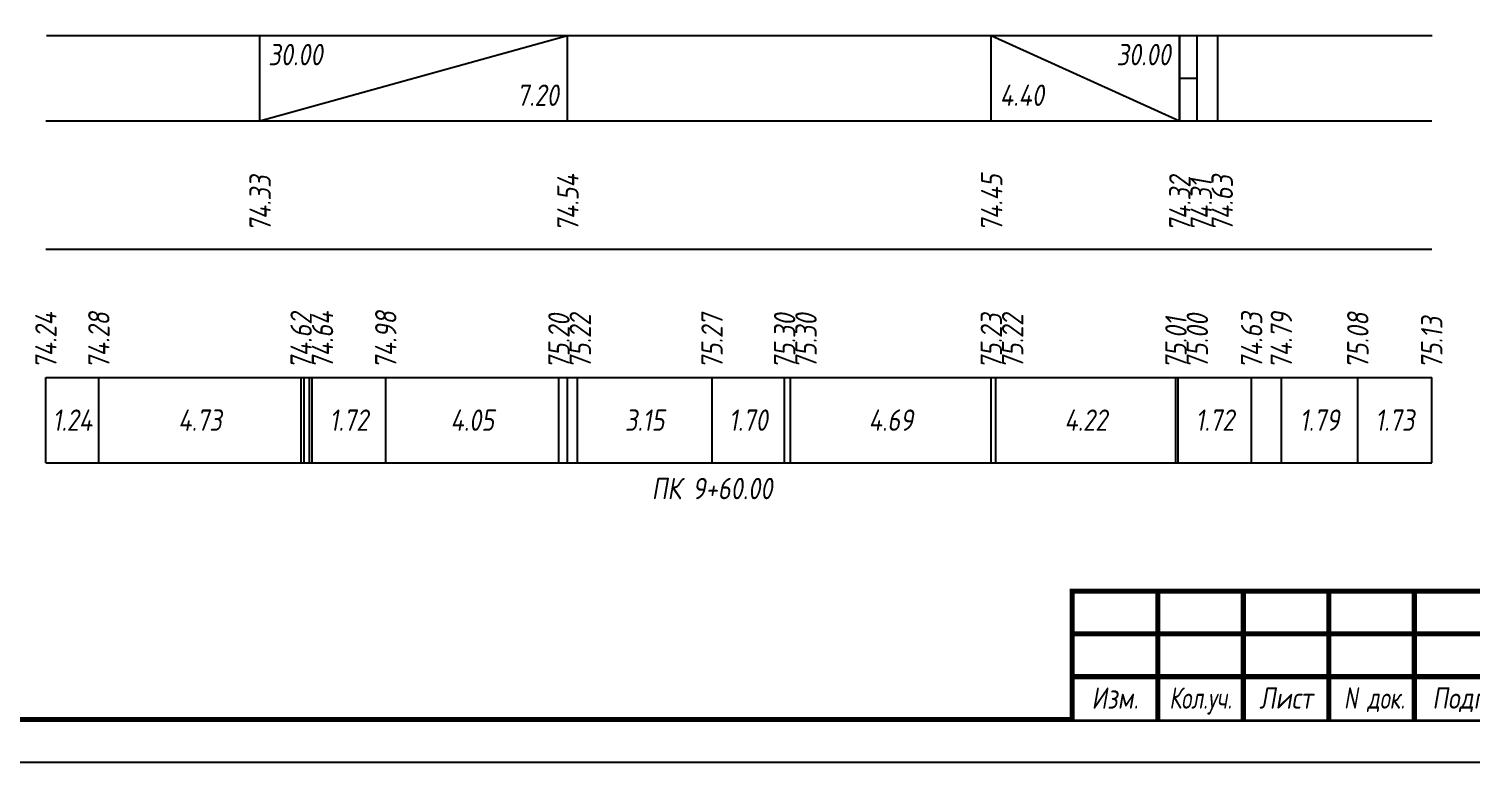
# Model space of a CAD drawing. Extents: x -717 to 1451, y -133302 to 233.
# Drawn here: x 78 to 246.6, y -15107.4 to -15021.7 of the extents above; entities that cross this region are included whole.
import ezdxf
from ezdxf.enums import TextEntityAlignment as Align

# ---------------------------------------------------------------- set-up
doc = ezdxf.new("R2010")
doc.units = 0
for name, color, linetype in [('Зарамочное оформление', 7, 'Continuous'), ('Код_510', 7, 'Continuous'), ('Код_516', 1, 'Continuous'), ('Подписи поперечников', 7, 'Continuous'), ('Таблица', 7, 'Continuous')]:
    doc.layers.add(name, color=color, linetype=linetype)
doc.styles.add('М', font='romand.shx', dxfattribs={"width": 0.8, "oblique": 10, "height": 2.5})

# ---------------------------------------------------------------- blocks, each defined once
blk = doc.blocks.new('Штамп')
at = {"linetype": 'Continuous'}
blk.add_wipeout([(199.95, -411.25), (384.95, -411.25), (384.95, -426.25), (199.95, -426.25)], dxfattribs=at).dxf.layer = 'Зарамочное оформление'
at = {"layer": 'Зарамочное оформление', "linetype": 'Continuous', "lineweight": -3, "const_width": 0.6, "flags": 128}
for points in [[(199.95, -426.25), (199.95, -411.25), (384.95, -411.25)], [(209.95, -411.25), (209.95, -426.25)], [(219.95, -411.25), (219.95, -426.25)], [(229.95, -411.25), (229.95, -426.25)], [(239.95, -411.25), (239.95, -426.25)], [(199.95, -416.25), (264.95, -416.25)], [(199.95, -421.25), (264.95, -421.25)]]:
    blk.add_lwpolyline(points, dxfattribs=at)
at = {"layer": 'Зарамочное оформление', "linetype": 'Continuous', "style": 'М', "oblique": 10}
for s, width, p in [('Изм.', 0.8, (204.95, -423.75)), ('Кол.уч.', 0.7, (214.95, -423.75)), ('Лист', 0.8, (224.95, -423.75)), ('N док.', 0.7, (235.28, -423.75)), ('Подпись', 0.8, (247.45, -423.75))]:
    blk.add_text(s, height=2.5, dxfattribs=dict(at, width=width)).set_placement(p, align=Align.MIDDLE_CENTER)
blk = doc.blocks.new('шифр')
blk.add_blockref('Штамп', (0, -14736))

msp = doc.modelspace()

# ---------------------------------------------------------------- linework, layer by layer
at = {"flags": 128}
msp.add_lwpolyline([(-30.054, -15107.421), (389.946, -15107.421), (389.946, -14810.421), (-30.054, -14810.421)], close=True, dxfattribs=at)
at = {"const_width": 0.6, "flags": 128}
msp.add_lwpolyline([(-10.054, -15102.421), (384.946, -15102.421), (384.946, -14815.421), (-10.054, -14815.421)], close=True, dxfattribs=at)
at = {"layer": 'Код_510'}
for p, q in [((79.946, -15072.421), (79.946, -15062.421)), ((86.14, -15072.421), (86.14, -15062.421)), ((109.79, -15072.421), (109.79, -15062.421)), ((110.162, -15072.421), (110.162, -15062.421)), ((110.765, -15072.421), (110.765, -15062.421)), ((111.068, -15072.421), (111.068, -15062.421)), ((119.688, -15072.421), (119.688, -15062.421)), ((139.932, -15072.421), (139.932, -15062.421)), ((140.924, -15072.421), (140.924, -15062.421)), ((142.088, -15072.421), (142.088, -15062.421)), ((157.838, -15072.421), (157.838, -15062.421)), ((166.326, -15072.421), (166.326, -15062.421)), ((167.02, -15072.421), (167.02, -15062.421)), ((190.485, -15072.421), (190.485, -15062.421)), ((190.999, -15072.421), (190.999, -15062.421)), ((212.08, -15072.421), (212.08, -15062.421)), ((212.336, -15072.421), (212.336, -15062.421)), ((220.927, -15072.421), (220.927, -15062.421)), ((224.402, -15072.421), (224.402, -15062.421)), ((233.345, -15072.421), (233.345, -15062.421)), ((241.992, -15072.421), (241.992, -15062.421))]:
    msp.add_line(p, q, dxfattribs=at)
at = {"layer": 'Код_516'}
for p, q in [((104.946, -15032.421), (104.946, -15022.421)), ((104.946, -15032.421), (140.924, -15022.421)), ((140.924, -15032.421), (140.924, -15022.421)), ((190.485, -15032.421), (190.485, -15022.421)), ((190.485, -15022.421), (212.48, -15032.421)), ((212.48, -15032.421), (212.48, -15022.421)), ((212.542, -15032.421), (212.542, -15022.421)), ((214.542, -15032.421), (214.542, -15022.421)), ((216.992, -15032.421), (216.992, -15022.421)), ((212.542, -15027.421), (214.542, -15027.421))]:
    msp.add_line(p, q, dxfattribs=at)
at = {"layer": 'Таблица'}
for p, q in [((80, -15022.421), (242.046, -15022.421)), ((79.946, -15032.421), (241.992, -15032.421)), ((79.946, -15047.421), (241.992, -15047.421)), ((79.946, -15062.421), (241.992, -15062.421)), ((79.946, -15072.421), (241.992, -15072.421))]:
    msp.add_line(p, q, dxfattribs=at)

# ---------------------------------------------------------------- texts
at = {"layer": 'Код_510', "style": 'М', "oblique": 10, "width": 0.8}
for s, p in [('74.98', (119.688, -15061.421)), ('74.24', (79.946, -15061.421)), ('74.28', (86.14, -15061.421)), ('74.62', (109.79, -15061.421)), ('74.64', (112.29, -15061.421)), ('75.20', (139.932, -15061.421)), ('75.22', (142.432, -15061.421)), ('75.27', (157.838, -15061.421)), ('75.30', (166.326, -15061.421)), ('75.30', (168.826, -15061.421)), ('75.23', (190.485, -15061.421)), ('75.22', (192.985, -15061.421)), ('75.01', (212.08, -15061.421)), ('75.00', (214.58, -15061.421)), ('74.63', (220.927, -15061.421)), ('74.79', (224.402, -15061.421)), ('75.08', (233.345, -15061.421)), ('75.13', (241.992, -15061.421))]:
    msp.add_text(s, height=2.5, rotation=90, dxfattribs=at).set_placement(p, align=Align.MIDDLE_LEFT)
for s, p in [('1.24', (83.043, -15067.421)), ('4.73', (97.965, -15067.421)), ('1.72', (115.378, -15067.421)), ('4.05', (129.81, -15067.421)), ('3.15', (149.963, -15067.421)), ('1.70', (162.082, -15067.421)), ('4.69', (178.752, -15067.421)), ('4.22', (201.54, -15067.421)), ('1.72', (216.632, -15067.421)), ('1.79', (228.873, -15067.421)), ('1.73', (237.669, -15067.421))]:
    msp.add_text(s, height=2.5, dxfattribs=at).set_placement(p, align=Align.MIDDLE_CENTER)
at = {"layer": 'Код_516', "style": 'М', "oblique": 10, "width": 0.8}
msp.add_text('30.00', height=2.5, dxfattribs=at).set_placement((105.946, -15023.421), align=Align.TOP_LEFT)
msp.add_text('30.00', height=2.5, dxfattribs=at).set_placement((211.48, -15023.421), align=Align.TOP_RIGHT)
msp.add_text('7.20', height=2.5, dxfattribs=at).set_placement((139.924, -15031.421), align=Align.BOTTOM_RIGHT)
msp.add_text('4.40', height=2.5, dxfattribs=at).set_placement((191.485, -15031.421), align=Align.BOTTOM_LEFT)
for s, p in [('74.33', (105, -15045.371)), ('74.54', (140.978, -15045.371)), ('74.45', (190.539, -15045.371)), ('74.32', (212.534, -15045.371)), ('74.31', (215.034, -15045.371)), ('74.63', (217.49, -15045.371))]:
    msp.add_text(s, height=2.5, rotation=90, dxfattribs=at).set_placement(p, align=Align.MIDDLE_LEFT)
at = {"layer": 'Подписи поперечников', "style": 'М', "oblique": 10, "width": 0.8}
msp.add_text('ПК 9+60.00', height=2.5, dxfattribs=at).set_placement((157.838, -15077.421), align=Align.BOTTOM_CENTER)

# ---------------------------------------------------------------- next in the draw order: block references
msp.add_blockref('шифр', (0, 59.829))

doc.saveas('drawing.dxf')
